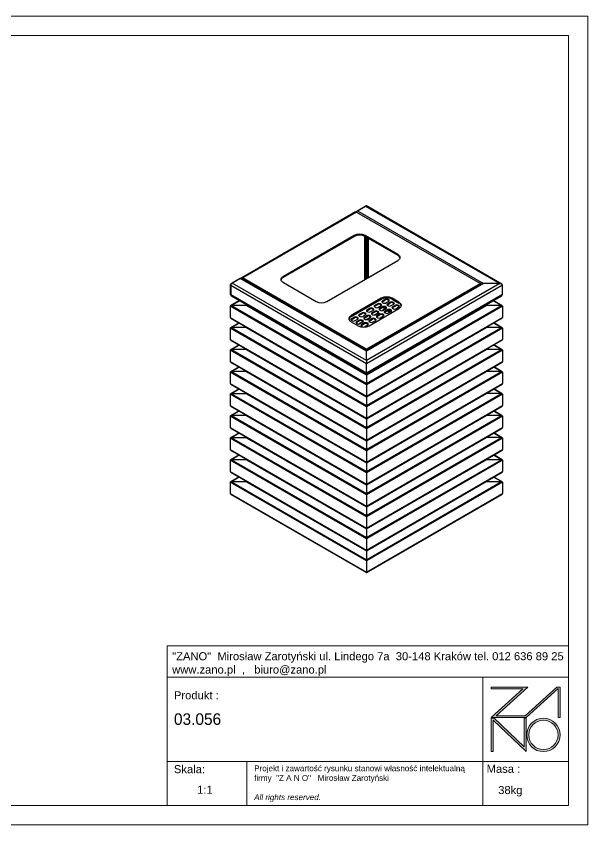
# Model space of a CAD drawing. Header units: millimetres. Extents: x 2200 to 8140, y -5072 to -872.
# Drawn here: x 5170 to 8140, y -5072 to -872 of the extents above; entities that cross this region are included whole.
import ezdxf

# ---------------------------------------------------------------- set-up
doc = ezdxf.new("R2010")
doc.units = ezdxf.units.MM
doc.layers.add('tabelka', color=155, linetype='Continuous')

# ---------------------------------------------------------------- blocks, each defined once
blk = doc.blocks.new('zano')
at = {"layer": 'Defpoints', "lineweight": 5}
for points in [[(6270.2, 3716.2), (6270.2, 3707.4), (6434.8, 3707.4), (6270.2, 3558.4), (6452.4, 3558.4), (6617.9, 3708.2), (6617.9, 3558.4), (6628.6, 3558.4), (6628.6, 3716.2), (6610.7, 3716.2), (6446.1, 3567.2), (6295.4, 3567.2), (6459.9, 3716.2), (6270.2, 3716.2), (6270.2, 3707.4)], [(6270.2, 3554.4), (6286.2, 3554.4), (6441.7, 3405.6), (6441.7, 3554.4), (6452.4, 3554.4), (6452.4, 3380.5), (6281, 3544.6), (6281, 3380.5), (6270.2, 3380.5)]]:
    blk.add_hatch(color=251, dxfattribs=at).paths.add_polyline_path(points)
h = blk.add_hatch(color=251, dxfattribs=at)
h.paths.add_polyline_path([(6454.7, 3467.4, 1), (6628.6, 3467.4, 1)])
h.paths.add_polyline_path([(6617.9, 3467.4, -1), (6465.4, 3467.4, -1)], flags=16)
at = {"layer": 'Defpoints', "color": 251, "lineweight": 5}
blk.add_lwpolyline([(6434.8, 3707.4), (6270.2, 3558.4), (6452.4, 3558.4), (6617.9, 3708.2), (6617.9, 3558.4), (6628.6, 3558.4), (6628.6, 3716.2), (6610.7, 3716.2), (6446.1, 3567.2), (6295.4, 3567.2), (6459.9, 3716.2), (6270.2, 3716.2), (6270.2, 3707.4), (6432.1, 3707.4)], dxfattribs=at)
for points in [[(6270.2, 3716.2), (6270.2, 3707.4), (6434.8, 3707.4), (6270.2, 3558.4), (6452.4, 3558.4), (6617.9, 3708.2), (6617.9, 3558.4), (6628.6, 3558.4), (6628.6, 3716.2), (6610.7, 3716.2), (6446.1, 3567.2), (6295.4, 3567.2), (6459.9, 3716.2), (6270.2, 3716.2), (6270.2, 3707.4)], [(6270.2, 3554.4), (6286.2, 3554.4), (6441.7, 3405.6), (6441.7, 3554.4), (6452.4, 3554.4), (6452.4, 3380.5), (6281, 3544.6), (6281, 3380.5), (6270.2, 3380.5)]]:
    blk.add_lwpolyline(points, close=True, dxfattribs=at)
for radius in [87, 76.3]:
    blk.add_circle((6541.7, 3467.4), radius, dxfattribs=at)
blk = doc.blocks.new('TABELA')
at = {"layer": 'tabelka', "lineweight": 5}
for p, q in [((4587.4, 3929.4), (6672.4, 3929.4)), ((4587.4, 3767.6), (4587.4, 3929.4)), ((4587.4, 3929.4), (6672.4, 3929.4)), ((6226.5, 3767.6), (6226.5, 3329)), ((4587.4, 3329), (6672.4, 3329)), ((5001.6, 3329), (5001.6, 3100.4)), ((6226.5, 3329), (6226.5, 3100.4))]:
    blk.add_line(p, q, dxfattribs=at)
blk.add_lwpolyline([(4587.4, 3767.6), (6672.4, 3767.6), (6672.4, 3100.4), (4587.4, 3100.4)], close=True, dxfattribs=at)
blk.add_blockref('zano', (0, 0))
at = {"layer": 'tabelka', "lineweight": 5, "attachment_point": 1}
for s, insert, char_height, width in [('{\\fArial|b0|i0|c238|p34;"ZANO"  Mirosław Zarotyński ul. Lindego 7a  30-148 Kraków tel. 012 636 89 25\\Pwww.zano.pl  ,   biuro@zano.pl}', (4613, 3896.9), 41.595, 2040.38), ('{\\fArial|b0|i0|c238|p34;Produkt : }', (4622, 3694.1), 41.595, 265.273), ('{\\fCentury Gothic|b0|i0|c238|p34;03.056}', (4622, 3579.5), 60, 713.135), ('{\\fArial|b0|i0|c238|p34;Skala: }', (4622, 3310.3), 41.595, 191.675), ('{\\fArial|b0|i0|c238|p34;Masa :}', (6246.7, 3312.2), 41.595, 200.457), ('{\\fArial|b0|i0|c238|p34;1:1}', (4742.5, 3203.5), 41.595, 42.482), ('{\\fArial|b0|i0|c238|p34;38kg}', (6306.7, 3201.8), 41.595, 42.482)]:
    blk.add_mtext(s, dxfattribs=dict(at, insert=insert, char_height=char_height, width=width))
at = {"layer": 'tabelka', "color": 1, "lineweight": 5, "insert": (5038.9, 3308.9), "char_height": 30, "width": 1186.12, "attachment_point": 1}
blk.add_mtext('{\\fArial|b0|i0|c0|p34;Projekt i zawartość rysunku stanowi własność intelektualną firmy \\fArial|b0|i0|c238|p34; "Z A N O"   Mirosław Zarotyński\\fArial|b0|i1|c238|p34;\\P\\PAll rights reserved.}', dxfattribs=at)
blk = doc.blocks.new('izometria')
for p, q in [((-2198.2, 1259.2), (-2176, 1272.1)), ((-2196.5, 1260.1), (-2175.5, 1272.2)), ((-2196.5, 1260.1), (-1868.6, 1070.8)), ((-2176, 1272.1), (-2175.8, 1272)), ((-2176, 1272.1), (-2175.8, 1272)), ((-2175.5, 1272.2), (-1826.7, 1070.8)), ((-1821.5, 1069.5), (-2172.9, 1272.4)), ((-2201.1, 1256.8), (-2496.7, 1086.1)), ((-2198.4, 1256.5), (-2493.9, 1085.8)), ((-2199.5, 1257), (-2198.2, 1259.2)), ((-2198.4, 1256.5), (-1877, 1071)), ((-2198.2, 1259.2), (-2197.8, 1259)), ((-2204.7, 1195.7), (-2388.6, 1089.5)), ((-2388.6, 1087.1), (-2204.7, 1193.2)), ((-2204.7, 1193.2), (-2204.7, 1195.7)), ((-2178.2, 1194.1), (-2178.2, 1080.4)), ((-2091.6, 1146.7), (-2176.5, 1195.7)), ((-2176.5, 1195.7), (-2176.5, 1193.2)), ((-2176.5, 1193.2), (-2091.6, 1144.2)), ((-2174.8, 1192.3), (-2174.8, 1082.3)), ((-2172.8, 1191.1), (-2172.8, 1083.5)), ((-2170.8, 1189.9), (-2170.8, 1084.6)), ((-2167.4, 1086.6), (-2167.4, 1188)), ((-2091.6, 1144.2), (-2091.6, 1146.7)), ((-2275.5, 1024.2), (-2091.6, 1130.4)), ((-2525.6, 1067.7), (-2523.4, 1071.4)), ((-2523.4, 1071.4), (-2501.2, 1084.2)), ((-2523.4, 1071.4), (-2523.1, 1071.2)), ((-2500.8, 1084.3), (-2521.7, 1072.2)), ((-2172.9, 870.9), (-2521.7, 1072.2)), ((-2501.2, 1084.2), (-2501.1, 1084.1)), ((-2501.2, 1084.2), (-2501.1, 1084.1)), ((-2172.9, 895), (-2500.8, 1084.3)), ((-2172.9, 896.8), (-2498.2, 1084.6)), ((-2495, 1082.7), (-2493.9, 1083.4)), ((-2172.6, 900.3), (-2493.9, 1085.8)), ((-2493.9, 1083.4), (-2493.9, 1085.8)), ((-2172.6, 897.8), (-2493.9, 1083.4)), ((-2476.7, 1073.4), (-2477.8, 1072.8)), ((-2388.6, 1089.5), (-2388.6, 1087.1)), ((-2388.6, 1073.2), (-2303.7, 1024.2)), ((-2525.6, 1067.7), (-2525.2, 1067.5)), ((-2525.6, 1042.1), (-2525.6, 1067.7)), ((-2172.9, 862.4), (-2525.4, 1065.9)), ((-2525.4, 1065.9), (-2525.4, 1041.7)), ((-2467.8, 1067), (-2466.7, 1067.6)), ((-2453.7, 1058.9), (-2452.6, 1059.5)), ((-2451.6, 1057.6), (-2450.5, 1058.3)), ((-2448.9, 1057.4), (-2450, 1056.8)), ((-2448.3, 1057), (-2449.4, 1056.4)), ((-2449.3, 1056.3), (-2448.2, 1057)), ((-2447.9, 1055.5), (-2446.8, 1056.1)), ((-1826.7, 1070.8), (-2172.9, 870.9)), ((-1868.6, 1070.8), (-2172.9, 895)), ((-1873.8, 1069.5), (-2172.9, 896.8)), ((-1819.4, 1066.5), (-2172.9, 862.4)), ((-1877, 1071), (-2172.6, 900.3)), ((-1877, 1068.5), (-2172.6, 897.8)), ((-1900.6, 1054.9), (-1899.9, 1054.4)), ((-1899.1, 1055.8), (-1898.4, 1055.3)), ((-1878.2, 1067.8), (-1877.5, 1067.4)), ((-1877, 1071), (-1877, 1068.5)), ((-1826.7, 1070.8), (-1868.6, 1070.8)), ((-1819.4, 1042.4), (-1819.4, 1066.5)), ((-2525.6, 1042.1), (-2525.4, 1042)), ((-2172.9, 838.2), (-2525.4, 1041.7)), ((-2524.3, 1039.3), (-2172.9, 836.4)), ((-2134.4, 1032.6), (-2212.2, 987.7)), ((-2212.2, 985.2), (-2134.4, 1030.1)), ((-1819.4, 1042.4), (-2172.9, 838.2)), ((-2172.9, 836.4), (-1821.5, 1039.4)), ((-2134.4, 1030.1), (-2134.4, 1032.6)), ((-2123.1, 1030.1), (-2131.6, 1025.2)), ((-2123.1, 1028.5), (-2123.1, 1030.1)), ((-2114.6, 1028.5), (-2117.4, 1030.1)), ((-2117.4, 1028.5), (-2117.4, 1030.1)), ((-2088.4, 1022.4), (-2106.1, 1032.6)), ((-2106.1, 1032.6), (-2106.1, 1030.1)), ((-2106.1, 1030.1), (-2088.4, 1019.9)), ((-2526.5, 1011.9), (-2526.5, 982.5)), ((-2172.9, 807.8), (-2526.5, 1011.9)), ((-2502.3, 1026.6), (-2525.6, 1013.1)), ((-2501.7, 1026.2), (-2523.6, 1013.6)), ((-2484, 1013.6), (-2523.6, 1013.6)), ((-2523.6, 1013.6), (-2172.9, 811.1)), ((-2481.9, 1014.8), (-2484, 1013.6)), ((-2484, 1013.6), (-2172.9, 834)), ((-2479.4, 1013.4), (-2479.4, 1010.9)), ((-2478.2, 1012.7), (-2478.2, 1010.2)), ((-2172.9, 811.1), (-1822.2, 1013.6)), ((-2172.9, 834), (-1861.8, 1013.6)), ((-1819.4, 1012), (-2172.9, 807.8)), ((-2143.2, 1018.5), (-2151.7, 1013.6)), ((-2151.7, 1012), (-2143.2, 1016.9)), ((-2151.7, 1012), (-2151.7, 1013.6)), ((-2151.7, 1010.3), (-2148.9, 1008.7)), ((-2143.2, 1016.9), (-2143.2, 1018.5)), ((-2143.2, 1008.7), (-2134.7, 1013.6)), ((-2130.1, 1010.9), (-2138.6, 1006)), ((-2138.6, 1004.4), (-2130.1, 1009.3)), ((-2134.7, 1016.9), (-2137.6, 1018.5)), ((-2137.6, 1016.9), (-2137.6, 1018.5)), ((-2137.6, 1016.9), (-2134.7, 1015.2)), ((-2134.2, 1014), (-2137.2, 1016.6)), ((-2134.1, 1014.1), (-2136.8, 1016.4)), ((-2134.7, 1015.2), (-2134.7, 1016.9)), ((-2131.6, 1023.6), (-2123.1, 1028.5)), ((-2131.6, 1023.6), (-2131.6, 1025.2)), ((-2131.6, 1022), (-2128.7, 1020.3)), ((-2130.1, 1009.3), (-2130.1, 1010.9)), ((-2127.6, 1008.1), (-2129.3, 1009.7)), ((-2127.5, 1008.2), (-2129.2, 1009.7)), ((-2125.1, 1004.7), (-2127.6, 1008.1)), ((-2122.7, 1005.4), (-2127.5, 1008.2)), ((-2121.7, 1009.3), (-2124.5, 1010.9)), ((-2124.5, 1009.3), (-2124.5, 1010.9)), ((-2124.5, 1009.3), (-2121.7, 1007.7)), ((-2123.1, 1020.3), (-2114.6, 1025.2)), ((-2121.7, 1007.7), (-2121.7, 1009.3)), ((-2110, 1022.6), (-2118.5, 1017.7)), ((-2118.5, 1016), (-2110, 1020.9)), ((-2118.5, 1016), (-2118.5, 1017.7)), ((-2118.5, 1014.4), (-2115.6, 1012.8)), ((-2117.4, 1028.5), (-2114.6, 1026.9)), ((-2114.6, 1026.9), (-2114.6, 1028.5)), ((-2110, 1020.9), (-2110, 1022.6)), ((-2110, 1012.8), (-2101.5, 1017.7)), ((-2096.9, 1015), (-2105.4, 1010.1)), ((-2105.4, 1008.5), (-2096.9, 1013.4)), ((-2105.4, 1008.5), (-2105.4, 1010.1)), ((-2101.5, 1020.9), (-2104.3, 1022.6)), ((-2104.3, 1020.9), (-2104.3, 1022.6)), ((-2104.3, 1020.9), (-2101.5, 1019.3)), ((-2101.5, 1019.3), (-2101.5, 1020.9)), ((-2096.9, 1013.4), (-2096.9, 1015)), ((-2096.9, 1005.2), (-2088.4, 1010.1)), ((-2088.4, 1013.4), (-2091.3, 1015)), ((-2091.3, 1013.4), (-2091.3, 1015)), ((-2091.3, 1013.4), (-2088.4, 1011.8)), ((-2088.4, 1019.9), (-2088.4, 1022.4)), ((-2088.4, 1011.8), (-2088.4, 1013.4)), ((-1867.3, 1010.4), (-1867.3, 1012.9)), ((-1866.1, 1011.1), (-1866.1, 1013.6)), ((-1861.8, 1013.6), (-1863.9, 1014.9)), ((-1822.2, 1013.6), (-1861.8, 1013.6)), ((-1822.2, 1013.6), (-1844.1, 1026.3)), ((-1820.2, 1013.2), (-1843.6, 1026.6)), ((-1819.4, 1012), (-1819.4, 982.6)), ((-2212.2, 987.7), (-2212.2, 985.2)), ((-2183.5, 995.2), (-2192, 990.3)), ((-2192, 988.7), (-2183.5, 993.6)), ((-2192, 988.7), (-2192, 990.3)), ((-2192, 987.1), (-2189.2, 985.4)), ((-2183.5, 993.6), (-2183.5, 995.2)), ((-2183.5, 985.4), (-2175, 990.3)), ((-2170.4, 987.7), (-2178.9, 982.8)), ((-2175, 993.6), (-2177.9, 995.2)), ((-2177.9, 993.6), (-2177.9, 995.2)), ((-2177.9, 993.6), (-2175, 992)), ((-2175, 992), (-2175, 993.6)), ((-2163.4, 1006.9), (-2171.9, 1002)), ((-2171.9, 1000.3), (-2163.4, 1005.2)), ((-2171.9, 1000.3), (-2171.9, 1002)), ((-2171.9, 998.7), (-2169, 997.1)), ((-2170.4, 986), (-2170.4, 987.7)), ((-2166.2, 961.1), (-2088.4, 1006)), ((-2162, 986), (-2164.8, 987.7)), ((-2164.8, 986), (-2164.8, 987.7)), ((-2163.4, 1005.2), (-2163.4, 1006.9)), ((-2163.4, 997.1), (-2154.9, 1002)), ((-2150.3, 999.3), (-2158.8, 994.4)), ((-2158.8, 992.8), (-2150.3, 997.7)), ((-2158.8, 992.8), (-2158.8, 994.4)), ((-2158.8, 991.1), (-2156, 989.5)), ((-2154.9, 1005.2), (-2157.7, 1006.9)), ((-2157.7, 1005.2), (-2157.7, 1006.9)), ((-2157.7, 1005.2), (-2154.9, 1003.6)), ((-2154.9, 1003.6), (-2154.9, 1005.2)), ((-2141.1, 995.5), (-2152.6, 988.8)), ((-2150.3, 997.7), (-2150.3, 999.3)), ((-2150.3, 989.5), (-2141.8, 994.4)), ((-2137.2, 991.8), (-2145.7, 986.9)), ((-2145.7, 985.2), (-2137.2, 990.1)), ((-2141.8, 997.7), (-2144.6, 999.3)), ((-2144.6, 997.7), (-2144.6, 999.3)), ((-2144.6, 997.7), (-2141.8, 996)), ((-2141.8, 996), (-2141.8, 997.7)), ((-2138.6, 1004.4), (-2138.6, 1006)), ((-2138.6, 1002.8), (-2135.8, 1001.1)), ((-2137.2, 990.1), (-2137.2, 991.8)), ((-2125.1, 1004.7), (-2132.4, 1000.5)), ((-2128.7, 990.1), (-2131.6, 991.8)), ((-2131.6, 990.1), (-2131.6, 991.8)), ((-2131.6, 990.1), (-2128.7, 988.5)), ((-2130.1, 1001.1), (-2121.7, 1006)), ((-2128.7, 988.5), (-2128.7, 990.1)), ((-2117.1, 1003.4), (-2125.5, 998.5)), ((-2125.5, 996.9), (-2117.1, 1001.8)), ((-2125.5, 996.9), (-2125.5, 998.5)), ((-2125.5, 995.2), (-2122.7, 993.6)), ((-2125.2, 1005.2), (-2124.9, 1004.5)), ((-2125.1, 1004.7), (-2124.7, 1004.3)), ((-2118.8, 1000.7), (-2111.7, 996.7)), ((-2117.1, 1001.8), (-2117.1, 1003.4)), ((-2117.1, 993.6), (-2108.6, 998.5)), ((-2109.6, 997.9), (-2116.7, 1002)), ((-2108.6, 1001.8), (-2111.4, 1003.4)), ((-2111.4, 1001.8), (-2111.4, 1003.4)), ((-2111.4, 1001.8), (-2108.6, 1000.1)), ((-2108.6, 1000.1), (-2108.6, 1001.8)), ((-2105.4, 1006.9), (-2102.6, 1005.2)), ((-2526.5, 982.5), (-2172.9, 778.4)), ((-2503.6, 968.7), (-2525.7, 955.9)), ((-2525.6, 981.4), (-2172.9, 777.8)), ((-2503, 968.3), (-2523.7, 956.4)), ((-2203.7, 983.6), (-2212.2, 978.7)), ((-2212.2, 977), (-2203.7, 981.9)), ((-2212.2, 977), (-2212.2, 978.7)), ((-2212.2, 975.4), (-2209.3, 973.8)), ((-2212.2, 971.3), (-2194.5, 961.1)), ((-2203.7, 981.9), (-2203.7, 983.6)), ((-2203.7, 973.8), (-2195.2, 978.7)), ((-2190.6, 976), (-2199.1, 971.1)), ((-2199.1, 969.5), (-2190.6, 974.4)), ((-2199.1, 969.5), (-2199.1, 971.1)), ((-2199.1, 967.9), (-2196.3, 966.2)), ((-2195.2, 981.9), (-2198, 983.6)), ((-2198, 981.9), (-2198, 983.6)), ((-2198, 981.9), (-2195.2, 980.3)), ((-2195.2, 980.3), (-2195.2, 981.9)), ((-2181.4, 972.2), (-2192.9, 965.6)), ((-2190.6, 974.4), (-2190.6, 976)), ((-2190.6, 966.2), (-2182.1, 971.1)), ((-2177.5, 968.5), (-2186, 963.6)), ((-2186, 961.9), (-2177.5, 966.8)), ((-2182.1, 974.4), (-2184.9, 976)), ((-2184.9, 974.4), (-2184.9, 976)), ((-2184.9, 974.4), (-2182.1, 972.8)), ((-2182.1, 972.8), (-2182.1, 974.4)), ((-2178.9, 981.1), (-2170.4, 986)), ((-2178.9, 981.1), (-2178.9, 982.8)), ((-2178.9, 979.5), (-2176.1, 977.9)), ((-2177.5, 966.8), (-2177.5, 968.5)), ((-2172.9, 778.4), (-1819.4, 982.6)), ((-2172.9, 777.8), (-1820.2, 981.5)), ((-2161.2, 983.8), (-2172.7, 977.2)), ((-2169, 966.8), (-2171.9, 968.5)), ((-2171.9, 966.8), (-2171.9, 968.5)), ((-2171.9, 966.8), (-2169, 965.2)), ((-2170.4, 977.9), (-2162, 982.8)), ((-2169, 965.2), (-2169, 966.8)), ((-2157.4, 980.1), (-2165.8, 975.2)), ((-2165.8, 973.6), (-2157.4, 978.5)), ((-2165.8, 973.6), (-2165.8, 975.2)), ((-2165.8, 971.9), (-2163, 970.3)), ((-2164.8, 986), (-2162, 984.4)), ((-2162, 984.4), (-2162, 986)), ((-2157.4, 978.5), (-2157.4, 980.1)), ((-2157.4, 970.3), (-2148.9, 975.2)), ((-2148.9, 978.5), (-2151.7, 980.1)), ((-2151.7, 978.5), (-2151.7, 980.1)), ((-2151.7, 978.5), (-2148.9, 976.8)), ((-2148.9, 976.8), (-2148.9, 978.5)), ((-2145.7, 985.2), (-2145.7, 986.9)), ((-2145.7, 983.6), (-2142.9, 982)), ((-2137.2, 982), (-2128.7, 986.9)), ((-1822.2, 956.5), (-1842.8, 968.4)), ((-1820.2, 956), (-1842.2, 968.7)), ((-2526.5, 954.8), (-2526.5, 925.4)), ((-2172.9, 750.7), (-2526.5, 954.8)), ((-2484.1, 956.4), (-2523.7, 956.4)), ((-2523.7, 956.4), (-2172.9, 753.9)), ((-2483.2, 956.9), (-2484.1, 956.4)), ((-2484.1, 956.4), (-2172.9, 776.8)), ((-2479.4, 954.7), (-2479.4, 953.7)), ((-2478.2, 954), (-2478.2, 953)), ((-2186, 961.9), (-2186, 963.6)), ((-2186, 960.3), (-2183.2, 958.7)), ((-2177.5, 958.7), (-2169, 963.6)), ((-2172.9, 753.9), (-1822.2, 956.5)), ((-2172.9, 776.8), (-1861.8, 956.5)), ((-1819.4, 954.8), (-2172.9, 750.7)), ((-1867.3, 953.3), (-1867.3, 954.2)), ((-1866.2, 954), (-1866.2, 954.9)), ((-1861.8, 956.5), (-1862.6, 956.9)), ((-1822.2, 956.5), (-1861.8, 956.5)), ((-1819.4, 954.8), (-1819.4, 925.4)), ((-2526.5, 925.4), (-2172.9, 721.3)), ((-2525.7, 924.2), (-2172.9, 720.6)), ((-2172.9, 721.3), (-1819.4, 925.4)), ((-2172.9, 720.6), (-1820.2, 924.3)), ((-2503.6, 911.5), (-2525.7, 898.8)), ((-2503, 911.2), (-2523.7, 899.2)), ((-1822.2, 899.3), (-1842.8, 911.2)), ((-1820.2, 898.8), (-1842.3, 911.6)), ((-2526.5, 897.6), (-2526.5, 868.2)), ((-2172.9, 693.5), (-2526.5, 897.6)), ((-2484.1, 899.2), (-2523.7, 899.2)), ((-2523.7, 899.2), (-2172.9, 696.8)), ((-2483.2, 899.7), (-2484.1, 899.2)), ((-2484.1, 899.2), (-2172.9, 719.6)), ((-2479.4, 897.5), (-2479.4, 896.5)), ((-2478.2, 896.8), (-2478.2, 895.9)), ((-2178.2, 901.1), (-2178.2, 899.8)), ((-2174.8, 899.1), (-2174.8, 897.9)), ((-2172.9, 696.8), (-1822.2, 899.3)), ((-2172.9, 719.6), (-1861.8, 899.3)), ((-1819.4, 897.7), (-2172.9, 693.5)), ((-2172.9, 870.9), (-2172.9, 895)), ((-2172.8, 898), (-2172.8, 896.9)), ((-2172.6, 900.3), (-2172.6, 897.8)), ((-2170.8, 898.9), (-2170.8, 898)), ((-2167.4, 900), (-2167.4, 900.9)), ((-1867.3, 896.1), (-1867.3, 897.1)), ((-1866.2, 896.8), (-1866.2, 897.7)), ((-1861.8, 899.3), (-1862.6, 899.8)), ((-1822.2, 899.3), (-1861.8, 899.3)), ((-1819.4, 897.7), (-1819.4, 868.3)), ((-2526.5, 868.2), (-2172.9, 664.1)), ((-2525.7, 867.1), (-2172.9, 663.4)), ((-2172.9, 664.1), (-1819.4, 868.3)), ((-2172.9, 663.4), (-1820.2, 867.1)), ((-2172.9, 838.2), (-2172.9, 862.4)), ((-2526.5, 840.5), (-2526.5, 811.1)), ((-2173, 636.4), (-2526.5, 840.5)), ((-2503.6, 854.3), (-2525.7, 841.6)), ((-2503, 854), (-2523.7, 842.1)), ((-2484.1, 842.1), (-2523.7, 842.1)), ((-2523.7, 842.1), (-2173, 639.6)), ((-2483.2, 842.6), (-2484.1, 842.1)), ((-2484.1, 842.1), (-2173, 662.5)), ((-2479.3, 840.3), (-2479.3, 839.4)), ((-2179.6, 837.8), (-2179.6, 840.3)), ((-2173, 639.6), (-1822.2, 842.2)), ((-2173, 662.5), (-1861.8, 842.2)), ((-1819.4, 840.5), (-2173, 636.4)), ((-2165.9, 840.5), (-2165.9, 838)), ((-1866.2, 839.6), (-1866.2, 840.6)), ((-1861.8, 842.2), (-1862.7, 842.6)), ((-1822.2, 842.2), (-1861.8, 842.2)), ((-1822.2, 842.2), (-1842.9, 854.1)), ((-1820.2, 841.7), (-1842.3, 854.4)), ((-1819.4, 840.5), (-1819.4, 811.1)), ((-2478.2, 839.6), (-2478.2, 838.7)), ((-2172.9, 834), (-2172.9, 811.1)), ((-2172.8, 836.5), (-2172.8, 834)), ((-1867.4, 839), (-1867.4, 839.9)), ((-2526.5, 811.1), (-2173, 607)), ((-2525.7, 809.9), (-2173, 606.3)), ((-2173, 607), (-1819.4, 811.1)), ((-2173, 606.3), (-1820.2, 810)), ((-2172.9, 807.8), (-2172.9, 778.4)), ((-2526.5, 783.3), (-2526.5, 753.9)), ((-2173, 579.2), (-2526.5, 783.3)), ((-2503.7, 797.2), (-2525.7, 784.5)), ((-2503.1, 796.8), (-2523.7, 784.9)), ((-2484.1, 784.9), (-2523.7, 784.9)), ((-2523.7, 784.9), (-2173, 582.5)), ((-2483.3, 785.4), (-2484.1, 784.9)), ((-2484.1, 784.9), (-2173, 605.3)), ((-2479.3, 783.1), (-2479.3, 782.2)), ((-2478.2, 782.5), (-2478.2, 781.5)), ((-2179.6, 780.6), (-2179.6, 781.6)), ((-2173, 582.5), (-1822.3, 785)), ((-2173, 605.3), (-1861.9, 785)), ((-1819.4, 783.4), (-2173, 579.2)), ((-2172.8, 777.8), (-2172.8, 776.9)), ((-2165.9, 781.8), (-2165.9, 780.8)), ((-1867.4, 781.8), (-1867.4, 782.8)), ((-1866.2, 782.5), (-1866.2, 783.4)), ((-1861.9, 785), (-1862.7, 785.5)), ((-1822.3, 785), (-1861.9, 785)), ((-1822.3, 785), (-1842.9, 796.9)), ((-1820.3, 784.5), (-1842.3, 797.2)), ((-1819.4, 783.4), (-1819.4, 754)), ((-2172.9, 776.8), (-2172.9, 753.9)), ((-2526.5, 753.9), (-2173, 549.8)), ((-2525.7, 752.7), (-2173, 549.1)), ((-2503.7, 740), (-2525.7, 727.3)), ((-2503.1, 739.7), (-2523.7, 727.8)), ((-2173, 549.8), (-1819.4, 754)), ((-2173, 549.1), (-1820.3, 752.8)), ((-2172.9, 750.7), (-2172.9, 721.3)), ((-1822.3, 727.8), (-1842.9, 739.7)), ((-1820.3, 727.4), (-1842.3, 740.1)), ((-2526.6, 726.1), (-2526.5, 696.7)), ((-2173, 522), (-2526.6, 726.1)), ((-2484.1, 727.8), (-2523.7, 727.8)), ((-2523.7, 727.8), (-2173, 525.3)), ((-2483.3, 728.3), (-2484.1, 727.8)), ((-2484.1, 727.8), (-2173, 548.2)), ((-2479.3, 726), (-2479.3, 725)), ((-2478.1, 725.3), (-2478.1, 724.3)), ((-2179.6, 723.5), (-2179.6, 724.4)), ((-2173, 525.3), (-1822.3, 727.8)), ((-2173, 548.2), (-1861.9, 727.8)), ((-1819.4, 726.2), (-2173, 522)), ((-2172.9, 719.6), (-2172.9, 696.8)), ((-2172.8, 720.7), (-2172.8, 719.7)), ((-2165.9, 724.6), (-2165.9, 723.7)), ((-1867.4, 724.6), (-1867.4, 725.6)), ((-1866.2, 725.3), (-1866.2, 726.3)), ((-1861.9, 727.8), (-1862.7, 728.3)), ((-1822.3, 727.8), (-1861.9, 727.8)), ((-1819.4, 726.2), (-1819.4, 696.8)), ((-2526.5, 696.7), (-2173, 492.6)), ((-2525.7, 695.6), (-2173, 492)), ((-2173, 492.6), (-1819.4, 696.8)), ((-2173, 492), (-1820.3, 695.7)), ((-2172.9, 693.5), (-2172.9, 664.1)), ((-2503.7, 682.9), (-2525.7, 670.1)), ((-2503.1, 682.5), (-2523.7, 670.6)), ((-1822.3, 670.7), (-1842.9, 682.6)), ((-1820.3, 670.2), (-1842.3, 682.9)), ((-2526.6, 669), (-2526.6, 639.6)), ((-2173, 464.9), (-2526.6, 669)), ((-2484.1, 670.6), (-2523.7, 670.6)), ((-2523.7, 670.6), (-2173, 468.1)), ((-2483.3, 671.1), (-2484.1, 670.6)), ((-2484.1, 670.6), (-2173, 491)), ((-2479.3, 668.8), (-2479.3, 667.8)), ((-2478.1, 668.1), (-2478.1, 667.1)), ((-2179.6, 666.3), (-2179.6, 667.3)), ((-2173, 468.1), (-1822.3, 670.7)), ((-2173, 491), (-1861.9, 670.7)), ((-1819.5, 669.1), (-2173, 464.9)), ((-2173, 662.5), (-2173, 639.6)), ((-2172.8, 663.5), (-2172.8, 662.6)), ((-2165.9, 667.5), (-2165.9, 666.5)), ((-1867.4, 667.5), (-1867.4, 668.4)), ((-1866.2, 668.2), (-1866.2, 669.1)), ((-1861.9, 670.7), (-1862.7, 671.2)), ((-1822.3, 670.7), (-1861.9, 670.7)), ((-1819.5, 669.1), (-1819.5, 639.7)), ((-2526.6, 639.6), (-2173, 435.5)), ((-2525.7, 638.4), (-2173, 434.8)), ((-2173, 435.5), (-1819.5, 639.7)), ((-2173, 434.8), (-1820.3, 638.5)), ((-2173, 636.4), (-2173, 607)), ((-2526.6, 611.8), (-2526.6, 582.4)), ((-2173, 407.7), (-2526.6, 611.8)), ((-2503.7, 625.7), (-2525.8, 613)), ((-2503.1, 625.4), (-2523.8, 613.5)), ((-2484.2, 613.5), (-2523.8, 613.5)), ((-2523.8, 613.5), (-2173, 411)), ((-2483.3, 613.9), (-2484.2, 613.5)), ((-2484.2, 613.5), (-2173, 433.8)), ((-2479.3, 611.6), (-2479.3, 610.6)), ((-2478.1, 610.9), (-2478.1, 610)), ((-2179.6, 609.1), (-2179.6, 610.1)), ((-2173, 411), (-1822.3, 613.5)), ((-2173, 433.8), (-1861.9, 613.5)), ((-1819.5, 611.9), (-2173, 407.7)), ((-2165.9, 610.3), (-2165.9, 609.4)), ((-1867.4, 610.3), (-1867.4, 611.3)), ((-1866.3, 611), (-1866.3, 612)), ((-1861.9, 613.5), (-1862.7, 614)), ((-1822.3, 613.5), (-1861.9, 613.5)), ((-1822.3, 613.5), (-1842.9, 625.4)), ((-1820.3, 613), (-1842.3, 625.8)), ((-1819.5, 611.9), (-1819.5, 582.5)), ((-2173, 605.3), (-2173, 582.5)), ((-2172.8, 606.4), (-2172.8, 605.4)), ((-2526.6, 582.4), (-2173, 378.3)), ((-2525.8, 581.3), (-2173, 377.7)), ((-2503.7, 568.6), (-2525.8, 555.8)), ((-2503.1, 568.2), (-2523.8, 556.3)), ((-2173, 378.3), (-1819.5, 582.5)), ((-2173, 377.7), (-1820.3, 581.3)), ((-2173, 579.2), (-2173, 549.8)), ((-1822.3, 556.4), (-1842.9, 568.3)), ((-1820.3, 555.9), (-1842.4, 568.6)), ((-2526.6, 554.7), (-2526.6, 525.3)), ((-2173.1, 350.6), (-2526.6, 554.7)), ((-2484.2, 556.3), (-2523.8, 556.3)), ((-2523.8, 556.3), (-2173.1, 353.8)), ((-2483.3, 556.8), (-2484.2, 556.3)), ((-2484.2, 556.3), (-2173.1, 376.7)), ((-2479.3, 554.4), (-2479.3, 553.5)), ((-2478.1, 553.8), (-2478.1, 552.8)), ((-2179.6, 552), (-2179.6, 552.9)), ((-2173.1, 353.8), (-1822.3, 556.4)), ((-2173.1, 376.7), (-1861.9, 556.4)), ((-1819.5, 554.7), (-2173.1, 350.6)), ((-2173, 548.2), (-2173, 525.3)), ((-2172.8, 549.2), (-2172.8, 548.3)), ((-2165.9, 553.2), (-2165.9, 552.2)), ((-1867.4, 553.2), (-1867.4, 554.1)), ((-1866.3, 553.9), (-1866.3, 554.8)), ((-1861.9, 556.4), (-1862.7, 556.8)), ((-1861.9, 556.4), (-1822.3, 556.4)), ((-1819.5, 554.7), (-1819.5, 525.3)), ((-2526.6, 525.3), (-2173, 321.2)), ((-2173, 321.2), (-1819.5, 525.3)), ((-2525.8, 524.1), (-2173, 320.5)), ((-2173, 320.5), (-1820.3, 524.2)), ((-2173, 522), (-2173, 492.6)), ((-2179.6, 494.8), (-2179.6, 495.8)), ((-2173, 491), (-2173, 468.1)), ((-2172.8, 492.1), (-2172.8, 491.2)), ((-2165.9, 496), (-2165.9, 495.1)), ((-2173, 464.9), (-2173, 435.5)), ((-2179.6, 437.6), (-2179.6, 438.6)), ((-2173, 433.8), (-2173, 411)), ((-2172.8, 434.9), (-2172.8, 434)), ((-2165.9, 438.9), (-2165.9, 437.9)), ((-2173, 407.7), (-2173, 378.3)), ((-2179.6, 380.5), (-2179.6, 381.4)), ((-2165.9, 381.7), (-2165.9, 380.8)), ((-2173.1, 376.7), (-2173.1, 353.8)), ((-2172.8, 377.8), (-2172.8, 376.9)), ((-2173.1, 350.6), (-2173, 321.2))]:
    blk.add_line(p, q)
at = {"flags": 128}
for points in [[(-2201.1, 1256.8), (-2201.1, 1256.8), (-2200.5, 1257), (-2199.9, 1257), (-2199.1, 1256.9), (-2198.4, 1256.5)], [(-2091.6, 1146.7), (-2089.7, 1145.5), (-2088.2, 1144.1), (-2087, 1142.6), (-2086.2, 1141), (-2085.8, 1139.4), (-2085.8, 1137.7), (-2086.2, 1136.1), (-2087, 1134.5), (-2088.2, 1133), (-2089.7, 1131.6), (-2091.6, 1130.4)], [(-2493.9, 1085.8), (-2494.7, 1086.2), (-2495.4, 1086.3), (-2496.1, 1086.3), (-2496.7, 1086.1), (-2497.2, 1085.7), (-2497.5, 1085.1), (-2497.8, 1084.4), (-2497.8, 1084.3)], [(-2493.9, 1083.4), (-2494.3, 1083.5), (-2494.6, 1083.6), (-2494.9, 1083.6), (-2495.2, 1083.5), (-2495.4, 1083.3), (-2495.6, 1083.1), (-2495.6, 1083.1)], [(-2388.6, 1073.2), (-2390.5, 1074.4), (-2392, 1075.8), (-2393.2, 1077.3), (-2394, 1078.9), (-2394.4, 1080.5), (-2394.4, 1082.2), (-2394, 1083.8), (-2393.2, 1085.4), (-2392, 1086.9), (-2390.5, 1088.3), (-2388.6, 1089.5)], [(-2088.4, 1022.4), (-2086.6, 1021.1), (-2085, 1019.7), (-2083.8, 1018.2), (-2083, 1016.7), (-2082.6, 1015), (-2082.6, 1013.4), (-2083, 1011.8), (-2083.8, 1010.2), (-2085, 1008.7), (-2086.6, 1007.3), (-2088.4, 1006)], [(-2212.2, 971.3), (-2214, 972.6), (-2215.6, 974), (-2216.8, 975.5), (-2217.6, 977), (-2218, 978.7), (-2218, 980.3), (-2217.6, 981.9), (-2216.8, 983.5), (-2215.6, 985), (-2214, 986.4), (-2212.2, 987.7)]]:
    blk.add_lwpolyline(points, dxfattribs=at)
for centre, radius, start, end in [((-2192.4, 1253.5), 7.7, 122.2313, 154.106), ((-2174, 1270.2), 2.46, 63.5086, 127.814), ((-2190.6, 1168.5), 30.6, 62.4925, 117.5189), ((-2190.6, 1166.1), 30.6, 62.4926, 117.519), ((-2096.4, 1134.4), 10.9, 15.2391, 64.0027), ((-2517.4, 1065.5), 7.99, 122.611, 177.4006), ((-2499.3, 1082.3), 2.52, 64.4931, 126.8316), ((-2384, 1077.4), 10.7, 115.3724, 165.4078), ((-2522.8, 1041.4), 2.62, 174.3865, 234.3141), ((-2120.2, 1005.4), 30.6, 62.4923, 117.5195), ((-2120.2, 1003), 30.6, 62.4928, 117.5188), ((-2120.2, 1024.7), 6.15, 62.6111, 117.3998), ((-2120.2, 1023), 6.15, 62.6111, 117.4008), ((-2289.6, 1051.3), 30.6, 242.4925, 297.519), ((-2151.1, 1012), 1.75, 110.7919, 249.2081), ((-2150.5, 1009.7), 2.55, 117.9079, 145.7089), ((-2146.1, 1014.2), 6.15, 242.6119, 297.4), ((-2140.4, 1013), 6.15, 62.611, 117.4008), ((-2140.4, 1011.4), 6.15, 62.6102, 117.4006), ((-2135.4, 1015.2), 1.75, 290.7924, 69.2076), ((-2135.9, 1013), 2.55, 34.2922, 62.1154), ((-2130.9, 1023.6), 1.75, 110.7915, 249.2086), ((-2130.4, 1021.3), 2.55, 117.8947, 145.7221), ((-2127.3, 1005.5), 6.15, 62.611, 117.4008), ((-2127.3, 1003.9), 6.15, 62.6102, 117.4006), ((-2125.9, 1025.8), 6.15, 242.611, 297.3998), ((-2122.3, 1007.7), 1.75, 290.7924, 69.2076), ((-2117.9, 1016), 1.75, 110.7914, 249.2086), ((-2117.3, 1013.8), 2.55, 117.8947, 145.7221), ((-2112.8, 1018.2), 6.15, 242.6111, 297.3998), ((-2115.2, 1026.9), 1.75, 290.7914, 69.2086), ((-2115.8, 1024.6), 2.55, 34.3013, 62.1064), ((-2107.2, 1017.1), 6.15, 62.6111, 117.3998), ((-2107.2, 1015.5), 6.15, 62.6111, 117.4008), ((-2104.8, 1008.5), 1.75, 110.7914, 249.2086), ((-2104.2, 1006.2), 2.55, 117.8947, 145.7221), ((-2102.1, 1019.3), 1.75, 290.7914, 69.2086), ((-2102.7, 1017.1), 2.55, 34.3014, 62.1063), ((-2094.1, 1009.6), 6.15, 62.611, 117.3998), ((-2094.1, 1007.9), 6.15, 62.611, 117.4008), ((-2093.2, 1010.1), 10.9, 15.2394, 64.0023), ((-2089, 1011.8), 1.75, 290.791, 69.2088), ((-2089.6, 1009.5), 2.55, 34.3004, 62.1072), ((-2191.4, 988.7), 1.75, 110.7918, 249.2083), ((-2190.8, 986.4), 2.55, 117.9083, 145.7085), ((-2180.7, 989.8), 6.15, 62.6104, 117.4014), ((-2180.7, 988.1), 6.15, 62.6119, 117.4), ((-2175.7, 992), 1.75, 290.7925, 69.2075), ((-2176.2, 989.7), 2.55, 34.3051, 62.1024), ((-2171.2, 1000.3), 1.75, 110.7924, 249.2076), ((-2170.7, 998.1), 2.55, 117.9171, 145.4326), ((-2167.6, 982.2), 6.15, 62.6104, 117.4014), ((-2166.2, 1002.5), 6.15, 242.6104, 297.4014), ((-2160.5, 1001.4), 6.15, 62.6102, 117.4006), ((-2160.5, 999.8), 6.15, 62.6104, 117.4014), ((-2158.2, 992.8), 1.75, 110.7924, 249.2076), ((-2157.6, 990.5), 2.55, 117.8952, 145.7216), ((-2153.1, 995), 6.15, 242.6104, 297.4014), ((-2155.5, 1003.6), 1.75, 290.7909, 69.2091), ((-2156.1, 1001.3), 2.55, 34.3029, 62.105), ((-2147.5, 993.8), 6.15, 62.6102, 117.4006), ((-2147.5, 992.2), 6.15, 62.6104, 117.4014), ((-2142.4, 996), 1.75, 290.7909, 69.2091), ((-2143, 993.8), 2.55, 34.3029, 62.105), ((-2138, 1004.4), 1.75, 110.7919, 249.2081), ((-2137.4, 1002.2), 2.55, 117.9079, 145.7089), ((-2134.4, 986.3), 6.15, 62.6102, 117.4006), ((-2134.4, 984.7), 6.15, 62.6104, 117.4014), ((-2133, 1006.6), 6.15, 242.6119, 297.4), ((-2129.3, 988.5), 1.75, 290.7907, 69.2091), ((-2129.9, 986.2), 2.55, 34.302, 62.1059), ((-2124.9, 996.9), 1.75, 110.7918, 249.2082), ((-2124.4, 994.6), 2.55, 117.9079, 145.7089), ((-2119.9, 999), 6.15, 242.6118, 297.4001), ((-2122.8, 1005.4), 2.55, 34.2922, 62.1154), ((-2114.2, 997.9), 6.15, 62.611, 117.4008), ((-2114.2, 996.3), 6.15, 62.6102, 117.4006), ((-2109.2, 1000.1), 1.75, 290.7921, 69.2078), ((-2109.8, 997.9), 2.55, 34.2912, 62.1166), ((-2099.7, 1010.7), 6.15, 242.6109, 297.4), ((-2207.6, 975.6), 10.7, 115.3669, 165.4689), ((-2211.5, 977), 1.75, 110.7924, 249.2078), ((-2211, 974.8), 2.55, 117.8941, 145.7227), ((-2206.5, 979.2), 6.15, 242.6103, 297.4015), ((-2200.9, 978.1), 6.15, 62.6119, 117.3999), ((-2200.9, 976.5), 6.15, 62.6104, 117.4014), ((-2198.5, 969.5), 1.75, 110.7924, 249.2078), ((-2197.9, 967.2), 2.55, 117.8941, 145.7227), ((-2193.4, 971.7), 6.15, 242.6103, 297.4015), ((-2195.8, 980.3), 1.75, 290.7918, 69.208), ((-2196.4, 978.1), 2.55, 34.3003, 62.107), ((-2187.8, 970.6), 6.15, 62.6118, 117.4), ((-2187.8, 968.9), 6.15, 62.6104, 117.4014), ((-2186.4, 990.9), 6.15, 242.6118, 297.4), ((-2182.7, 972.8), 1.75, 290.7918, 69.208), ((-2183.3, 970.5), 2.55, 34.3003, 62.107), ((-2178.3, 981.1), 1.75, 110.7918, 249.2083), ((-2177.7, 978.9), 2.55, 117.9083, 145.7085), ((-2174.7, 963), 6.15, 62.6118, 117.4), ((-2174.7, 961.4), 6.15, 62.6104, 117.4014), ((-2173.3, 983.3), 6.15, 242.6118, 297.4), ((-2167.6, 980.6), 6.15, 62.6119, 117.4), ((-2169.7, 965.2), 1.75, 290.7915, 69.2081), ((-2165.2, 973.6), 1.75, 110.7918, 249.2083), ((-2164.7, 971.3), 2.55, 117.9083, 145.7085), ((-2160.2, 975.8), 6.15, 242.6118, 297.4001), ((-2162.6, 984.4), 1.75, 290.7925, 69.2075), ((-2163.2, 982.1), 2.55, 34.3051, 62.1024), ((-2154.5, 974.7), 6.15, 62.6104, 117.4014), ((-2154.5, 973), 6.15, 62.6119, 117.4), ((-2149.5, 976.8), 1.75, 290.7922, 69.2076), ((-2150.1, 974.6), 2.55, 34.3032, 62.1041), ((-2145.1, 985.2), 1.75, 110.7924, 249.2076), ((-2144.5, 983), 2.55, 117.8952, 145.7216), ((-2140, 987.4), 6.15, 242.6104, 297.4015), ((-2180.3, 988.3), 30.6, 242.4925, 297.519), ((-2185.4, 961.9), 1.75, 110.7924, 249.2078), ((-2184.8, 959.7), 2.55, 117.8941, 145.7227), ((-2180.3, 964.1), 6.15, 242.6103, 297.4016), ((-2170.2, 963), 2.55, 34.2995, 62.1078)]:
    blk.add_arc(centre, radius, start, end)
for centre, major_axis, ratio, start_param, end_param in [((-1868.6, 1066.5), (-7.35, 0), 0.577331, 4.712433, 5.497837), ((-1868.6, 1066.5), (-7.35, 0), 0.577331, 4.712433, 5.497837), ((-1826.7, 1066.5), (-7.35, 0), 0.577331, 3.141636, 4.712433), ((-1826.7, 1066.5), (-7.35, 0), 0.577331, 3.141636, 4.712433), ((-1826.7, 1042.4), (-7.35, 0), 0.577331, 2.356244, 3.141636), ((-1826.7, 1042.4), (-7.35, 0), 0.577331, 2.356244, 3.141636), ((-2523.6, 1011.9), (-2.83, 0), 0.577331, 4.712433, 6.283229), ((-2523.6, 1011.9), (-2.83, 0), 0.577331, 4.712433, 6.283229), ((-1822.2, 1012), (-2.83, 0), 0.577331, 3.141636, 4.712433), ((-1822.2, 1012), (-2.83, 0), 0.577331, 3.141636, 4.712433), ((-2523.6, 982.5), (-2.83, 0), 0.577331, 0.000044, 0.785349), ((-2523.6, 982.5), (-2.83, 0), 0.577331, 0.000044, 0.785349), ((-1822.2, 982.6), (-2.83, 0), 0.577331, 2.356244, 3.141636), ((-1822.2, 982.6), (-2.83, 0), 0.577331, 2.356244, 3.141636), ((-2523.7, 954.8), (-2.83, 0), 0.577331, 4.712433, 6.283229), ((-2523.7, 954.8), (-2.83, 0), 0.577331, 4.712433, 6.283229), ((-1822.2, 954.8), (-2.83, 0), 0.577331, 3.141636, 4.712433), ((-1822.2, 954.8), (-2.83, 0), 0.577331, 3.141636, 4.712433), ((-2523.7, 925.4), (-2.83, 0), 0.577331, 0.000044, 0.785349), ((-2523.7, 925.4), (-2.83, 0), 0.577331, 0.000044, 0.785349), ((-1822.2, 925.4), (-2.83, 0), 0.577331, 2.356244, 3.141636), ((-1822.2, 925.4), (-2.83, 0), 0.577331, 2.356244, 3.141636), ((-2523.7, 897.6), (-2.83, 0), 0.577331, 4.712433, 6.283229), ((-2523.7, 897.6), (-2.83, 0), 0.577331, 4.712433, 6.283229), ((-2172.9, 890.8), (0, -6), 0.000076, 3.141636, 3.92704), ((-2172.9, 890.8), (0, -6), 0.000076, 3.141549, 3.92704), ((-1822.2, 897.7), (-2.83, 0), 0.577331, 3.141636, 4.712433), ((-1822.2, 897.7), (-2.83, 0), 0.577331, 3.141636, 4.712433), ((-2523.7, 868.2), (-2.83, 0), 0.577331, 0.000044, 0.785349), ((-2523.7, 868.2), (-2.83, 0), 0.577331, 0.000044, 0.785349), ((-2172.9, 866.6), (0, -6), 0.000076, 3.92704, 5.497837), ((-2172.9, 866.6), (0, -6), 0.000076, 3.92704, 5.497837), ((-1822.2, 868.3), (-2.83, 0), 0.577331, 2.356244, 3.141636), ((-1822.2, 868.3), (-2.83, 0), 0.577331, 2.356244, 3.141636), ((-2523.7, 840.5), (-2.83, 0), 0.577331, 4.712433, 6.283229), ((-2523.7, 840.5), (-2.83, 0), 0.577331, 4.712433, 6.283229), ((-1822.2, 840.5), (-2.83, 0), 0.577331, 3.141636, 4.712433), ((-1822.2, 840.5), (-2.83, 0), 0.577331, 3.141636, 4.712433), ((-2172.9, 842.4), (0, -6), 0.000076, 5.497837, 6.283229), ((-2172.9, 842.4), (0, -6), 0.000076, 5.497837, 6.283142), ((-2523.7, 811.1), (-2.83, 0), 0.577331, 0.000044, 0.785349), ((-2523.7, 811.1), (-2.83, 0), 0.577331, 0.000044, 0.785349), ((-2172.9, 809.5), (0, -2.31), 0.000076, 3.92704, 5.497837), ((-2172.9, 809.5), (0, -2.31), 0.000076, 3.92704, 5.497837), ((-1822.2, 811.1), (-2.83, 0), 0.577331, 2.356244, 3.141636), ((-1822.2, 811.1), (-2.83, 0), 0.577331, 2.356244, 3.141636), ((-2523.7, 783.3), (-2.83, 0), 0.577331, 4.712433, 6.283229), ((-2523.7, 783.3), (-2.83, 0), 0.577331, 4.712433, 6.283229), ((-2172.9, 780.1), (0, -2.31), 0.000076, 5.497837, 6.283142), ((-2172.9, 780.1), (0, -2.31), 0.000076, 5.497837, 6.283229), ((-1822.3, 783.4), (-2.83, 0), 0.577331, 3.141636, 4.712433), ((-1822.3, 783.4), (-2.83, 0), 0.577331, 3.141636, 4.712433), ((-2523.7, 753.9), (-2.83, 0), 0.577331, 0.000044, 0.785349), ((-2523.7, 753.9), (-2.83, 0), 0.577331, 0.000044, 0.785349), ((-2172.9, 752.3), (0, -2.31), 0.000076, 3.92704, 5.497837), ((-2172.9, 752.3), (0, -2.31), 0.000076, 3.92704, 5.497837), ((-1822.3, 754), (-2.83, 0), 0.577331, 2.356244, 3.141636), ((-1822.3, 754), (-2.83, 0), 0.577331, 2.356244, 3.141636), ((-2523.7, 726.1), (-2.83, 0), 0.577331, 4.712433, 6.283229), ((-2523.7, 726.1), (-2.83, 0), 0.577331, 4.712433, 6.283229), ((-2172.9, 722.9), (0, -2.31), 0.000076, 5.497837, 6.283142), ((-2172.9, 722.9), (0, -2.31), 0.000076, 5.497837, 6.283229), ((-1822.3, 726.2), (-2.83, 0), 0.577331, 3.141636, 4.712433), ((-1822.3, 726.2), (-2.83, 0), 0.577331, 3.141636, 4.712433), ((-2523.7, 696.7), (-2.83, 0), 0.577331, 0.000044, 0.785349), ((-2523.7, 696.7), (-2.83, 0), 0.577331, 0.000044, 0.785349), ((-2172.9, 695.1), (0, -2.31), 0.000076, 3.92704, 5.497837), ((-2172.9, 695.1), (0, -2.31), 0.000076, 3.92704, 5.497837), ((-1822.3, 696.8), (-2.83, 0), 0.577331, 2.356244, 3.141636), ((-1822.3, 696.8), (-2.83, 0), 0.577331, 2.356244, 3.141636), ((-2523.7, 669), (-2.83, 0), 0.577331, 4.712433, 6.283229), ((-2523.7, 669), (-2.83, 0), 0.577331, 4.712433, 6.283229), ((-2172.9, 665.7), (0, -2.31), 0.000076, 5.497837, 6.283142), ((-2172.9, 665.7), (0, -2.31), 0.000076, 5.497837, 6.283229), ((-1822.3, 669.1), (-2.83, 0), 0.577331, 3.141636, 4.712433), ((-1822.3, 669.1), (-2.83, 0), 0.577331, 3.141636, 4.712433), ((-2523.7, 639.6), (-2.83, 0), 0.577331, 0.000044, 0.785349), ((-2523.7, 639.6), (-2.83, 0), 0.577331, 0.000044, 0.785349), ((-2173, 638), (0, -2.31), 0.000076, 3.92704, 5.497837), ((-2173, 638), (0, -2.31), 0.000076, 3.92704, 5.497837), ((-1822.3, 639.7), (-2.83, 0), 0.577331, 2.356244, 3.141636), ((-1822.3, 639.7), (-2.83, 0), 0.577331, 2.356244, 3.141636), ((-2523.8, 611.8), (-2.83, 0), 0.577331, 4.712433, 6.283229), ((-2523.8, 611.8), (-2.83, 0), 0.577331, 4.712433, 6.283229), ((-1822.3, 611.9), (-2.83, 0), 0.577331, 3.141636, 4.712433), ((-1822.3, 611.9), (-2.83, 0), 0.577331, 3.141636, 4.712433), ((-2173, 608.6), (0, -2.31), 0.000076, 5.497837, 6.283142), ((-2173, 608.6), (0, -2.31), 0.000076, 5.497837, 6.283229), ((-2523.8, 582.4), (-2.83, 0), 0.577331, 0.000044, 0.785349), ((-2523.8, 582.4), (-2.83, 0), 0.577331, 0.000044, 0.785349), ((-2173, 580.8), (0, -2.31), 0.000076, 3.92704, 5.497837), ((-2173, 580.8), (0, -2.31), 0.000076, 3.92704, 5.497837), ((-1822.3, 582.5), (-2.83, 0), 0.577331, 2.356244, 3.141636), ((-1822.3, 582.5), (-2.83, 0), 0.577331, 2.356244, 3.141636), ((-2523.8, 554.7), (-2.83, 0), 0.577331, 4.712433, 6.283229), ((-2523.8, 554.7), (-2.83, 0), 0.577331, 4.712433, 6.283229), ((-2173, 551.4), (0, -2.31), 0.000076, 5.497837, 6.283142), ((-2173, 551.4), (0, -2.31), 0.000076, 5.497837, 6.283229), ((-1822.3, 554.7), (-2.83, 0), 0.577331, 3.141636, 4.712433), ((-1822.3, 554.7), (-2.83, 0), 0.577331, 3.141636, 4.712433), ((-2523.8, 525.3), (-2.83, 0), 0.577331, 0.000044, 0.785349), ((-2523.8, 525.3), (-2.83, 0), 0.577331, 0.000044, 0.785349), ((-2173, 523.7), (0, -2.31), 0.000076, 3.92704, 5.497837), ((-2173, 523.7), (0, -2.31), 0.000076, 3.92704, 5.497837), ((-1822.3, 525.3), (-2.83, 0), 0.577331, 2.356244, 3.141636), ((-1822.3, 525.3), (-2.83, 0), 0.577331, 2.356244, 3.141636), ((-2173, 494.3), (0, -2.31), 0.000076, 5.497837, 6.283142), ((-2173, 494.3), (0, -2.31), 0.000076, 5.497837, 6.283229), ((-2173, 466.5), (0, -2.31), 0.000076, 3.92704, 5.497837), ((-2173, 466.5), (0, -2.31), 0.000076, 3.92704, 5.497837), ((-2173, 437.1), (0, -2.31), 0.000076, 5.497837, 6.283142), ((-2173, 437.1), (0, -2.31), 0.000076, 5.497837, 6.283235), ((-2173, 409.4), (0, -2.31), 0.000076, 3.92704, 5.497837), ((-2173, 409.4), (0, -2.31), 0.000076, 3.92704, 5.497837), ((-2173, 380), (0, -2.31), 0.000076, 5.497837, 6.283142), ((-2173, 380), (0, -2.31), 0.000076, 5.497837, 6.283235), ((-2173.1, 352.2), (0, -2.31), 0.000076, 3.92704, 5.497837), ((-2173.1, 352.2), (0, -2.31), 0.000076, 3.92704, 5.497837), ((-2173, 322.8), (0, -2.31), 0.000076, 5.497837, 6.283142), ((-2173, 322.8), (0, -2.31), 0.000076, 5.497837, 6.283235)]:
    blk.add_ellipse(centre, major_axis=major_axis, ratio=ratio, start_param=start_param, end_param=end_param)
blk.add_open_spline([(-2124.6, 1004.3), (-2125, 1004.8), (-2125.5, 1005.6), (-2126.5, 1007), (-2127.2, 1007.8), (-2127.5, 1008.2)], degree=3, knots=[0, 0, 0, 0, 0.415336, 0.704407, 1, 1, 1, 1])

msp = doc.modelspace()

# ---------------------------------------------------------------- linework, layer by layer
at = {"layer": 'tabelka', "lineweight": 5}
for points in [[(2200.49, -871.67), (8140.49, -871.67), (8140.49, -5071.67), (2200.49, -5071.67)], [(2300.49, -971.67), (8040.49, -971.67), (8040.49, -4971.67), (2300.49, -4971.67)]]:
    msp.add_lwpolyline(points, close=True, dxfattribs=at)

# ---------------------------------------------------------------- block references
at = {"xscale": 2, "yscale": 2, "zscale": 2}
msp.add_blockref('izometria', (11336.04, -4402.13), dxfattribs=at)
msp.add_blockref('TABELA', (1368.11, -8072.08))

doc.saveas('drawing.dxf')
